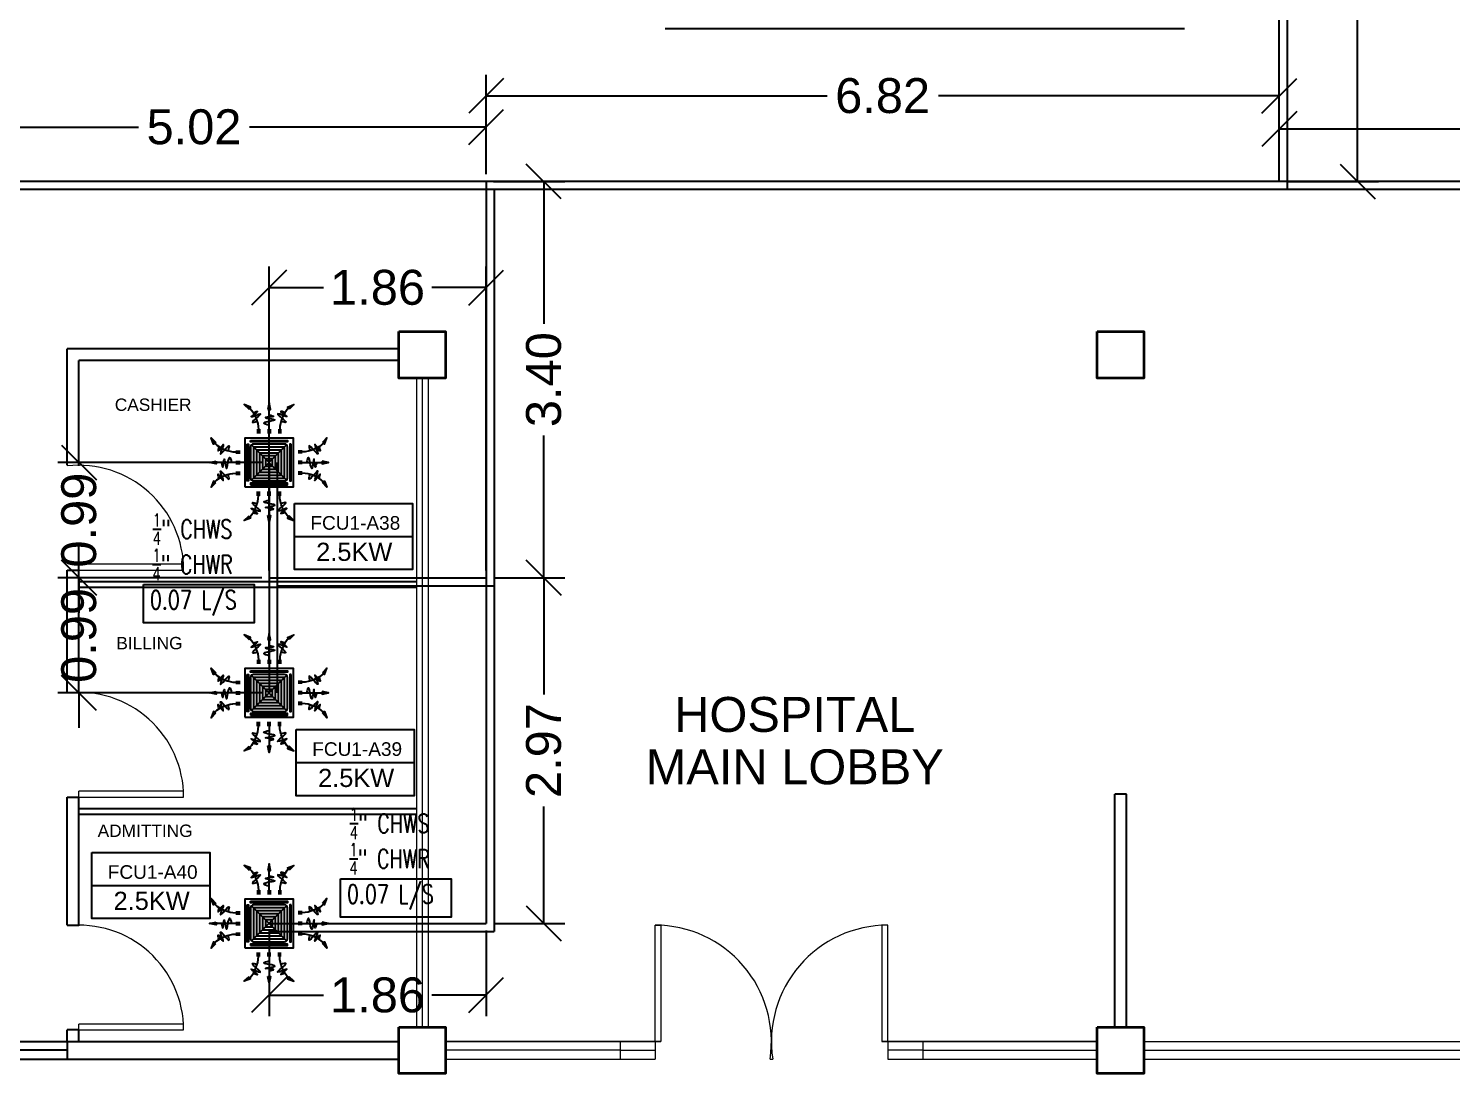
# Model space of a CAD drawing. Header units: millimetres. Extents: x 5 to 430, y 3 to 339.
# Drawn here: x 154.55 to 166.78, y 183.08 to 192.06 of the extents above; entities that cross this region are included whole.
import ezdxf

# ---------------------------------------------------------------- set-up
doc = ezdxf.new("R2010")
doc.units = ezdxf.units.MM
doc.header["$MEASUREMENT"] = 0
for name, color, linetype in [('AIR', 7, 'Continuous'), ('fcu line', 7, 'Continuous'), ('fcu return', 7, 'Continuous'), ('label', 7, 'Continuous'), ('Legends', 7, 'Continuous'), ('pipe label', 7, 'Continuous')]:
    doc.layers.add(name, color=color, linetype=linetype)
doc.styles.add('Arch-Dim', font='simplex.shx', dxfattribs={"width": 0.75})
doc.styles.get("Standard").update_dxf_attribs({"font": 'arial.ttf'})
doc.styles.add('SWISSLT175', font='swissl.ttf', dxfattribs={"height": 0.175})
doc.dimstyles.new('Copy of dimension', dxfattribs={"dimtxt": 0.3, "dimasz": 0.3, "dimexe": 0.18, "dimexo": 0.0625, "dimgap": 0.09, "dimtad": 0, "dimzin": 0, "dimdsep": 46, "dimtxsty": 'Standard', "dimblk": 'OBLIQUE', "dimcen": 0.09, "dimclrd": 256, "dimclre": 256, "dimclrt": 256, "dimadec": 0, "dimazin": 0, "dimtfac": 1, "dimtofl": 0, "dimtmove": 0, "dimatfit": 3, "dimldrblk": 'OBLIQUE', "dimfxl": 1, "dimtolj": 1, "dimtzin": 0, "dimarcsym": 0})

# ---------------------------------------------------------------- blocks, each defined once
blk = doc.blocks.new('FCU-13000P (CASSETTE SPLIT)')
at = {"layer": 'AIR', "ltscale": 3}
for p, q in [((0, 0.523), (0, 1)), ((-0.193, 0.558), (-0.193, 0.487)), ((-0.162, 0.558), (-0.162, 0.487)), ((-0.016, 0.558), (-0.016, 0.487)), ((0.016, 0.558), (0.016, 0.487)), ((0.162, 0.558), (0.162, 0.487)), ((0.193, 0.558), (0.193, 0.487)), ((-0.523, 0), (-1, 0)), ((-0.558, 0.193), (-0.487, 0.193)), ((-0.558, 0.162), (-0.487, 0.162)), ((-0.558, 0.016), (-0.487, 0.016)), ((0.558, 0.193), (0.487, 0.193)), ((0.558, 0.162), (0.487, 0.162)), ((0.558, 0.016), (0.487, 0.016)), ((0.523, 0), (1, 0)), ((-0.558, -0.016), (-0.487, -0.016)), ((-0.558, -0.162), (-0.487, -0.162)), ((-0.558, -0.193), (-0.487, -0.193)), ((0.558, -0.016), (0.487, -0.016)), ((0.558, -0.162), (0.487, -0.162)), ((0.558, -0.193), (0.487, -0.193)), ((-0.193, -0.558), (-0.193, -0.487)), ((-0.162, -0.558), (-0.162, -0.487)), ((-0.016, -0.558), (-0.016, -0.487)), ((0, -0.523), (0, -1)), ((0.016, -0.558), (0.016, -0.487)), ((0.162, -0.558), (0.162, -0.487)), ((0.193, -0.558), (0.193, -0.487))]:
    blk.add_line(p, q, dxfattribs=at)
at = {"layer": 'AIR'}
for p, q in [((0.295, -0.295), (-0.295, 0.295)), ((0.295, 0.295), (-0.295, -0.295))]:
    blk.add_line(p, q, dxfattribs=at)
at = {"layer": 'AIR', "ltscale": 3}
for points in [[(-0.335, 0.895), (-0.311, 0.932), (-0.416, 0.973)], [(-0.022, 0.89), (0.022, 0.89), (0, 1)], [(0.335, 0.895), (0.311, 0.932), (0.416, 0.973)], [(-0.895, 0.335), (-0.932, 0.311), (-0.973, 0.416)], [(0.895, 0.335), (0.932, 0.311), (0.973, 0.416)], [(-0.89, 0.022), (-0.89, -0.022), (-1, 0)], [(0.89, 0.022), (0.89, -0.022), (1, 0)], [(-0.895, -0.335), (-0.932, -0.311), (-0.973, -0.416)], [(0.895, -0.335), (0.932, -0.311), (0.973, -0.416)], [(-0.335, -0.895), (-0.311, -0.932), (-0.416, -0.973)], [(-0.022, -0.89), (0.022, -0.89), (0, -1)], [(0.335, -0.895), (0.311, -0.932), (0.416, -0.973)]]:
    blk.add_lwpolyline(points, close=True, dxfattribs=at)
at = {"layer": 'AIR'}
for points in [[(-0.323, 0.914, -0.171809), (-0.178, 0.558), (-0.178, 0.522)], [(0.323, 0.914, 0.171809), (0.178, 0.558), (0.178, 0.522)], [(-0.914, 0.323, 0.171809), (-0.558, 0.178), (-0.522, 0.178)], [(0.914, 0.323, -0.171809), (0.558, 0.178), (0.522, 0.178)], [(-0.914, -0.323, -0.171809), (-0.558, -0.178), (-0.522, -0.178)], [(0.914, -0.323, 0.171809), (0.558, -0.178), (0.522, -0.178)], [(-0.323, -0.914, 0.171809), (-0.178, -0.558), (-0.178, -0.522)], [(0.323, -0.914, -0.171809), (0.178, -0.558), (0.178, -0.522)]]:
    blk.add_lwpolyline(points, format="xyb", dxfattribs=at)
for points in [[(-0.41, -0.41), (0.41, -0.41), (0.41, 0.41), (-0.41, 0.41)], [(-0.373, 0.31), (-0.348, 0.31), (-0.348, -0.31), (-0.373, -0.31)], [(-0.31, 0.372), (0.31, 0.372), (0.31, 0.348), (-0.31, 0.348)], [(-0.26, -0.26), (0.26, -0.26), (0.26, 0.26), (-0.26, 0.26)], [(0.372, 0.31), (0.348, 0.31), (0.348, -0.31), (0.372, -0.31)], [(-0.21, -0.21), (0.21, -0.21), (0.21, 0.21), (-0.21, 0.21)], [(-0.16, -0.16), (0.16, -0.16), (0.16, 0.16), (-0.16, 0.16)], [(-0.11, -0.11), (0.11, -0.11), (0.11, 0.11), (-0.11, 0.11)], [(-0.06, -0.06), (0.06, -0.06), (0.06, 0.06), (-0.06, 0.06)], [(-0.31, -0.373), (0.31, -0.373), (0.31, -0.348), (-0.31, -0.348)]]:
    blk.add_lwpolyline(points, close=True, dxfattribs=at)
blk.add_lwpolyline([(-0.26, -0.31), (0.26, -0.31, 0.414214), (0.31, -0.26), (0.31, 0.26, 0.414214), (0.26, 0.31), (-0.26, 0.31, 0.414214), (-0.31, 0.26), (-0.31, -0.26, 0.414214)], format="xyb", close=True, dxfattribs=at)
at = {"layer": 'AIR', "ltscale": 3}
for points in [[(-0.268, 0.84), (-0.231, 0.852), (-0.134, 0.882), (-0.422, 0.704), (0.005, 0.903), (-0.358, 0.645), (-0.239, 0.678), (-0.199, 0.69)], [(0.268, 0.84), (0.231, 0.852), (0.134, 0.882), (0.422, 0.704), (-0.005, 0.903), (0.358, 0.645), (0.239, 0.678), (0.199, 0.69)], [(-0.84, 0.268), (-0.852, 0.231), (-0.882, 0.134), (-0.704, 0.422), (-0.903, -0.005), (-0.645, 0.358), (-0.678, 0.239), (-0.69, 0.199)], [(0.84, 0.268), (0.852, 0.231), (0.882, 0.134), (0.704, 0.422), (0.903, -0.005), (0.645, 0.358), (0.678, 0.239), (0.69, 0.199)], [(-0.84, -0.268), (-0.852, -0.231), (-0.882, -0.134), (-0.704, -0.422), (-0.903, 0.005), (-0.645, -0.358), (-0.678, -0.239), (-0.69, -0.199)], [(0.84, -0.268), (0.852, -0.231), (0.882, -0.134), (0.704, -0.422), (0.903, 0.005), (0.645, -0.358), (0.678, -0.239), (0.69, -0.199)], [(-0.268, -0.84), (-0.231, -0.852), (-0.134, -0.882), (-0.422, -0.704), (0.005, -0.903), (-0.358, -0.645), (-0.239, -0.678), (-0.199, -0.69)], [(0.268, -0.84), (0.231, -0.852), (0.134, -0.882), (0.422, -0.704), (-0.005, -0.903), (0.358, -0.645), (0.239, -0.678), (0.199, -0.69)]]:
    blk.add_open_spline(points, degree=3, knots=[0.0032834, 0.0032834, 0.0032834, 0.0032834, 0.0712567, 0.1924075, 0.3347111, 0.5062145, 0.5813292, 0.5813292, 0.5813292, 0.5813292], dxfattribs=at)
for points in [[(0, 0.8), (0.077, 0.776), (-0.058, 0.755), (0.098, 0.718), (-0.087, 0.663), (0, 0.631)], [(-0.8, 0), (-0.776, -0.077), (-0.755, 0.058), (-0.718, -0.098), (-0.663, 0.087), (-0.631, 0)], [(0.8, 0), (0.776, -0.077), (0.755, 0.058), (0.718, -0.098), (0.663, 0.087), (0.631, 0)], [(0, -0.8), (0.077, -0.776), (-0.058, -0.755), (0.098, -0.718), (-0.087, -0.663), (0, -0.631)]]:
    blk.add_spline(points, degree=3, dxfattribs=at)
for points in [[(-0.416, 0.973), (-0.335, 0.895), (-0.311, 0.932)], [(0, 1), (-0.022, 0.89), (0.022, 0.89)], [(0.416, 0.973), (0.335, 0.895), (0.311, 0.932)], [(-0.973, 0.416), (-0.895, 0.335), (-0.932, 0.311)], [(0.973, 0.416), (0.895, 0.335), (0.932, 0.311)], [(-1, 0), (-0.89, 0.022), (-0.89, -0.022)], [(1, 0), (0.89, 0.022), (0.89, -0.022)], [(-0.973, -0.416), (-0.895, -0.335), (-0.932, -0.311)], [(0.973, -0.416), (0.895, -0.335), (0.932, -0.311)], [(-0.416, -0.973), (-0.335, -0.895), (-0.311, -0.932)], [(0, -1), (-0.022, -0.89), (0.022, -0.89)], [(0.416, -0.973), (0.335, -0.895), (0.311, -0.932)]]:
    blk.add_solid(points, dxfattribs=at)
blk = doc.blocks.new('_Oblique')
at = {"color": 0, "linetype": 'ByBlock', "lineweight": -2}
blk.add_line((-0.5, -0.5), (0.5, 0.5), dxfattribs=at)
blk = doc.blocks.new('*D179')
at = {"layer": 'Defpoints', "color": 0, "transparency": 16777216}
for p in [(165.301, 191.197), (165.301, 190.745), (175.418, 190.745)]:
    blk.add_point(p, dxfattribs=at)
at = {"layer": 'Legends', "lineweight": -2, "transparency": 16777216}
for p, q in [((165.301, 190.808), (165.301, 191.377)), ((175.418, 190.808), (175.418, 191.377)), ((165.301, 191.197), (169.779, 191.197)), ((175.418, 191.197), (170.94, 191.197))]:
    blk.add_line(p, q, dxfattribs=at)
at = {"layer": 'Legends', "lineweight": -2, "transparency": 16777216, "xscale": 0.3, "yscale": 0.3, "zscale": 0.3, "rotation": 180}
blk.add_blockref('_Oblique', (165.301, 191.197), dxfattribs=at)
at = {"layer": 'Legends', "lineweight": -2, "transparency": 16777216, "xscale": 0.3, "yscale": 0.3, "zscale": 0.3}
blk.add_blockref('_Oblique', (175.418, 191.197), dxfattribs=at)
at = {"layer": 'Legends', "transparency": 16777216, "insert": (170.36, 191.197), "char_height": 0.3, "attachment_point": 5}
blk.add_mtext('\\A1;10.12', dxfattribs=at)
blk = doc.blocks.new('*D180')
at = {"layer": 'Defpoints', "color": 0, "transparency": 16777216}
for p in [(158.486, 191.481), (158.486, 190.745), (165.301, 190.745)]:
    blk.add_point(p, dxfattribs=at)
at = {"layer": 'Legends', "lineweight": -2, "transparency": 16777216}
for p, q in [((158.486, 190.808), (158.486, 191.661)), ((165.301, 190.808), (165.301, 191.661)), ((158.486, 191.481), (161.415, 191.481)), ((165.301, 191.481), (162.372, 191.481))]:
    blk.add_line(p, q, dxfattribs=at)
at = {"layer": 'Legends', "lineweight": -2, "transparency": 16777216, "xscale": 0.3, "yscale": 0.3, "zscale": 0.3, "rotation": 180}
blk.add_blockref('_Oblique', (158.486, 191.481), dxfattribs=at)
at = {"layer": 'Legends', "lineweight": -2, "transparency": 16777216, "xscale": 0.3, "yscale": 0.3, "zscale": 0.3}
blk.add_blockref('_Oblique', (165.301, 191.481), dxfattribs=at)
at = {"layer": 'Legends', "transparency": 16777216, "insert": (161.893, 191.481), "char_height": 0.3, "attachment_point": 5}
blk.add_mtext('\\A1;6.82', dxfattribs=at)
blk = doc.blocks.new('*D181')
at = {"layer": 'Defpoints', "color": 0, "transparency": 16777216}
for p in [(158.486, 190.745), (158.486, 187.341), (158.981, 187.341)]:
    blk.add_point(p, dxfattribs=at)
at = {"layer": 'Legends', "lineweight": -2, "transparency": 16777216}
for p, q in [((158.548, 190.745), (159.161, 190.745)), ((158.981, 190.745), (158.981, 189.522)), ((158.981, 187.341), (158.981, 188.564)), ((158.548, 187.341), (159.161, 187.341))]:
    blk.add_line(p, q, dxfattribs=at)
at = {"layer": 'Legends', "lineweight": -2, "transparency": 16777216, "xscale": 0.3, "yscale": 0.3, "zscale": 0.3}
for p, rotation in [((158.981, 190.745), 90), ((158.981, 187.341), 270)]:
    blk.add_blockref('_Oblique', p, dxfattribs=dict(at, rotation=rotation))
at = {"layer": 'Legends', "transparency": 16777216, "insert": (158.981, 189.043), "char_height": 0.3, "attachment_point": 5, "rotation": 90}
blk.add_mtext('\\A1;3.40', dxfattribs=at)
blk = doc.blocks.new('*D182')
at = {"layer": 'Defpoints', "color": 0, "transparency": 16777216}
for p in [(156.621, 189.834), (156.621, 187.341), (158.486, 187.341)]:
    blk.add_point(p, dxfattribs=at)
at = {"layer": 'Legends', "lineweight": -2, "transparency": 16777216}
for p, q in [((156.621, 187.404), (156.621, 190.014)), ((158.486, 187.404), (158.486, 190.014)), ((156.621, 189.834), (157.088, 189.834)), ((158.486, 189.834), (158.019, 189.834))]:
    blk.add_line(p, q, dxfattribs=at)
at = {"layer": 'Legends', "lineweight": -2, "transparency": 16777216, "xscale": 0.3, "yscale": 0.3, "zscale": 0.3, "rotation": 180}
blk.add_blockref('_Oblique', (156.621, 189.834), dxfattribs=at)
at = {"layer": 'Legends', "lineweight": -2, "transparency": 16777216, "xscale": 0.3, "yscale": 0.3, "zscale": 0.3}
blk.add_blockref('_Oblique', (158.486, 189.834), dxfattribs=at)
at = {"layer": 'Legends', "transparency": 16777216, "insert": (157.553, 189.834), "char_height": 0.3, "attachment_point": 5}
blk.add_mtext('\\A1;1.86', dxfattribs=at)
blk = doc.blocks.new('*D183')
at = {"layer": 'Defpoints', "color": 0, "transparency": 16777216}
for p in [(154.987, 188.331), (156.621, 188.331), (156.621, 187.341)]:
    blk.add_point(p, dxfattribs=at)
at = {"layer": 'Legends', "lineweight": -2, "transparency": 16777216}
for p, q in [((154.987, 188.331), (154.987, 188.631)), ((156.559, 188.331), (154.807, 188.331)), ((156.559, 187.341), (154.807, 187.341)), ((154.987, 187.341), (154.987, 187.041))]:
    blk.add_line(p, q, dxfattribs=at)
at = {"layer": 'Legends', "lineweight": -2, "transparency": 16777216, "xscale": 0.3, "yscale": 0.3, "zscale": 0.3}
for p, rotation in [((154.987, 188.331), 270), ((154.987, 187.341), 90)]:
    blk.add_blockref('_Oblique', p, dxfattribs=dict(at, rotation=rotation))
at = {"layer": 'Legends', "transparency": 16777216, "insert": (154.987, 187.836), "char_height": 0.3, "attachment_point": 5, "rotation": 90}
blk.add_mtext('\\A1;0.99', dxfattribs=at)
blk = doc.blocks.new('*D184')
at = {"layer": 'Defpoints', "color": 0, "transparency": 16777216}
for p in [(156.621, 187.341), (154.987, 186.352), (156.621, 186.352)]:
    blk.add_point(p, dxfattribs=at)
at = {"layer": 'Legends', "lineweight": -2, "transparency": 16777216}
for p, q in [((154.987, 187.341), (154.987, 187.641)), ((156.559, 187.341), (154.807, 187.341)), ((156.559, 186.352), (154.807, 186.352)), ((154.987, 186.352), (154.987, 186.052))]:
    blk.add_line(p, q, dxfattribs=at)
at = {"layer": 'Legends', "lineweight": -2, "transparency": 16777216, "xscale": 0.3, "yscale": 0.3, "zscale": 0.3}
for p, rotation in [((154.987, 187.341), 270), ((154.987, 186.352), 90)]:
    blk.add_blockref('_Oblique', p, dxfattribs=dict(at, rotation=rotation))
at = {"layer": 'Legends', "transparency": 16777216, "insert": (154.987, 186.846), "char_height": 0.3, "attachment_point": 5, "rotation": 90}
blk.add_mtext('\\A1;0.99', dxfattribs=at)
blk = doc.blocks.new('*D185')
at = {"layer": 'Defpoints', "color": 0, "transparency": 16777216}
for p in [(158.486, 187.341), (158.486, 184.372), (158.981, 184.372)]:
    blk.add_point(p, dxfattribs=at)
at = {"layer": 'Legends', "lineweight": -2, "transparency": 16777216}
for p, q in [((158.548, 187.341), (159.161, 187.341)), ((158.981, 187.341), (158.981, 186.339)), ((158.981, 184.372), (158.981, 185.375)), ((158.548, 184.372), (159.161, 184.372))]:
    blk.add_line(p, q, dxfattribs=at)
at = {"layer": 'Legends', "lineweight": -2, "transparency": 16777216, "xscale": 0.3, "yscale": 0.3, "zscale": 0.3}
for p, rotation in [((158.981, 187.341), 90), ((158.981, 184.372), 270)]:
    blk.add_blockref('_Oblique', p, dxfattribs=dict(at, rotation=rotation))
at = {"layer": 'Legends', "transparency": 16777216, "insert": (158.981, 185.857), "char_height": 0.3, "attachment_point": 5, "rotation": 90}
blk.add_mtext('\\A1;2.97', dxfattribs=at)
blk = doc.blocks.new('*D186')
at = {"layer": 'Defpoints', "color": 0, "transparency": 16777216}
for p in [(156.621, 184.372), (158.486, 184.372), (158.486, 183.756)]:
    blk.add_point(p, dxfattribs=at)
at = {"layer": 'Legends', "lineweight": -2, "transparency": 16777216}
for p, q in [((156.621, 184.31), (156.621, 183.576)), ((158.486, 184.31), (158.486, 183.576)), ((156.621, 183.756), (157.088, 183.756)), ((158.486, 183.756), (158.019, 183.756))]:
    blk.add_line(p, q, dxfattribs=at)
at = {"layer": 'Legends', "lineweight": -2, "transparency": 16777216, "xscale": 0.3, "yscale": 0.3, "zscale": 0.3, "rotation": 180}
blk.add_blockref('_Oblique', (156.621, 183.756), dxfattribs=at)
at = {"layer": 'Legends', "lineweight": -2, "transparency": 16777216, "xscale": 0.3, "yscale": 0.3, "zscale": 0.3}
blk.add_blockref('_Oblique', (158.486, 183.756), dxfattribs=at)
at = {"layer": 'Legends', "transparency": 16777216, "insert": (157.553, 183.756), "char_height": 0.3, "attachment_point": 5}
blk.add_mtext('\\A1;1.86', dxfattribs=at)
blk = doc.blocks.new('*D187')
at = {"layer": 'Defpoints', "color": 0, "transparency": 16777216}
for p in [(153.467, 191.213), (153.467, 190.745), (158.486, 190.745)]:
    blk.add_point(p, dxfattribs=at)
at = {"layer": 'Legends', "lineweight": -2, "transparency": 16777216}
for p, q in [((153.467, 190.808), (153.467, 191.393)), ((158.486, 190.808), (158.486, 191.393)), ((153.467, 191.213), (155.498, 191.213)), ((158.486, 191.213), (156.454, 191.213))]:
    blk.add_line(p, q, dxfattribs=at)
at = {"layer": 'Legends', "lineweight": -2, "transparency": 16777216, "xscale": 0.3, "yscale": 0.3, "zscale": 0.3, "rotation": 180}
blk.add_blockref('_Oblique', (153.467, 191.213), dxfattribs=at)
at = {"layer": 'Legends', "lineweight": -2, "transparency": 16777216, "xscale": 0.3, "yscale": 0.3, "zscale": 0.3}
blk.add_blockref('_Oblique', (158.486, 191.213), dxfattribs=at)
at = {"layer": 'Legends', "transparency": 16777216, "insert": (155.976, 191.213), "char_height": 0.3, "attachment_point": 5}
blk.add_mtext('\\A1;5.02', dxfattribs=at)
blk = doc.blocks.new('*D199')
at = {"layer": 'Defpoints', "color": 0, "transparency": 16777216}
for p in [(165.301, 195.225), (165.974, 195.225), (165.301, 190.745)]:
    blk.add_point(p, dxfattribs=at)
at = {"layer": 'Legends', "lineweight": -2, "transparency": 16777216}
for p, q in [((165.364, 195.225), (166.154, 195.225)), ((165.974, 195.225), (165.974, 193.471)), ((165.974, 190.745), (165.974, 192.499)), ((165.364, 190.745), (166.154, 190.745))]:
    blk.add_line(p, q, dxfattribs=at)
at = {"layer": 'Legends', "lineweight": -2, "transparency": 16777216, "xscale": 0.3, "yscale": 0.3, "zscale": 0.3}
for p, rotation in [((165.974, 195.225), 90), ((165.974, 190.745), 270)]:
    blk.add_blockref('_Oblique', p, dxfattribs=dict(at, rotation=rotation))
at = {"layer": 'Legends', "transparency": 16777216, "insert": (165.974, 192.985), "char_height": 0.3, "attachment_point": 5, "rotation": 90}
blk.add_mtext('\\A1;4.48', dxfattribs=at)

msp = doc.modelspace()

# ---------------------------------------------------------------- linework, layer by layer
at = {"color": 8, "lineweight": 25}
for p, q in [((160.025, 192.06), (164.487, 192.06)), ((154.887, 188.307), (154.887, 189.307)), ((157.737, 189.307), (154.887, 189.307)), ((154.987, 188.302), (154.987, 189.207)), ((154.987, 188.302), (154.987, 189.207)), ((157.737, 189.207), (154.987, 189.207)), ((154.887, 186.357), (154.887, 187.407)), ((154.887, 187.407), (154.987, 187.407)), ((154.987, 186.352), (154.987, 187.407)), ((154.987, 186.352), (154.987, 187.407)), ((157.887, 187.307), (154.987, 187.307)), ((157.887, 187.257), (154.987, 187.257)), ((154.887, 184.357), (154.887, 185.457)), ((154.887, 185.457), (154.987, 185.457)), ((154.987, 184.352), (154.987, 185.457)), ((154.987, 184.352), (154.987, 185.457)), ((163.887, 183.482), (163.887, 185.482)), ((163.987, 185.482), (163.887, 185.482)), ((163.987, 183.482), (163.987, 185.482)), ((157.887, 185.357), (154.987, 185.357)), ((157.887, 185.307), (154.987, 185.307)), ((154.887, 183.357), (154.887, 183.457)), ((154.987, 183.457), (154.887, 183.457)), ((154.987, 183.357), (154.987, 183.457)), ((154.987, 183.357), (154.987, 183.457)), ((154.987, 183.357), (154.987, 183.457)), ((152.137, 183.357), (157.737, 183.357)), ((152.137, 183.207), (157.737, 183.207))]:
    msp.add_line(p, q, dxfattribs=at)
at = {"color": 8, "lineweight": 9}
for p, q in [((157.887, 189.057), (157.887, 183.482)), ((157.937, 189.057), (157.937, 183.482)), ((157.987, 189.057), (157.987, 183.482)), ((158.137, 183.357), (159.987, 183.357)), ((159.987, 183.357), (158.137, 183.357)), ((159.937, 183.357), (159.637, 183.357)), ((159.637, 183.357), (159.637, 183.207)), ((159.937, 183.357), (159.937, 183.207)), ((161.887, 183.357), (163.737, 183.357)), ((163.737, 183.357), (161.887, 183.357)), ((161.937, 183.357), (161.937, 183.207)), ((161.937, 183.357), (162.237, 183.357)), ((162.237, 183.357), (162.237, 183.207)), ((164.137, 183.357), (167.487, 183.357)), ((159.637, 183.282), (158.137, 183.282)), ((158.137, 183.207), (159.937, 183.207)), ((159.637, 183.282), (159.937, 183.282)), ((162.237, 183.282), (161.937, 183.282)), ((161.937, 183.207), (163.737, 183.207)), ((162.237, 183.282), (163.737, 183.282)), ((164.137, 183.282), (167.487, 183.282)), ((164.137, 183.207), (167.487, 183.207))]:
    msp.add_line(p, q, dxfattribs=at)
at = {"color": 8, "lineweight": 13}
for p, q in [((154.987, 187.407), (154.987, 187.457)), ((155.887, 187.457), (154.987, 187.457)), ((155.887, 187.407), (155.887, 187.457)), ((154.987, 187.407), (155.887, 187.407)), ((154.987, 185.457), (154.987, 185.507)), ((155.887, 185.507), (154.987, 185.507)), ((155.887, 185.457), (155.887, 185.507)), ((154.987, 185.457), (155.887, 185.457)), ((159.937, 183.357), (159.937, 184.357)), ((159.937, 184.357), (159.987, 184.357)), ((159.987, 184.357), (159.987, 183.357)), ((161.937, 184.357), (161.887, 184.357)), ((161.887, 184.357), (161.887, 183.357)), ((161.937, 183.357), (161.937, 184.357)), ((154.987, 183.457), (154.987, 183.507)), ((155.887, 183.507), (154.987, 183.507)), ((154.987, 183.457), (155.887, 183.457)), ((155.887, 183.457), (155.887, 183.507)), ((159.987, 183.357), (159.937, 183.357)), ((161.887, 183.357), (161.937, 183.357)), ((160.926, 183.207), (160.949, 183.207))]:
    msp.add_line(p, q, dxfattribs=at)
at = {"color": 8, "lineweight": -2}
for p, q in [((154.887, 184.357), (154.987, 184.357)), ((154.887, 183.357), (154.887, 183.207)), ((154.887, 183.282), (152.137, 183.282))]:
    msp.add_line(p, q, dxfattribs=at)
at = {"color": 8, "lineweight": 35}
for points in [[(157.737, 189.457), (158.137, 189.457), (158.137, 189.057), (157.737, 189.057)], [(163.737, 189.457), (164.137, 189.457), (164.137, 189.057), (163.737, 189.057)], [(157.737, 183.482), (158.137, 183.482), (158.137, 183.082), (157.737, 183.082)], [(163.737, 183.482), (164.137, 183.482), (164.137, 183.082), (163.737, 183.082)]]:
    msp.add_lwpolyline(points, close=True, dxfattribs=at)
at = {"color": 8, "lineweight": 9}
msp.add_lwpolyline([(152.137, 183.357), (154.887, 183.357), (154.887, 183.207), (152.137, 183.207)], close=True, dxfattribs=at)
at = {"color": 8, "lineweight": 13}
for centre, radius, start, end in [((154.987, 187.407), 0.9, 0, 96.3794), ((154.987, 185.457), 0.9, 0, 96.3794), ((154.987, 183.457), 0.9, 0, 96.3794), ((159.937, 183.357), 1, 351.3731, 90), ((161.937, 183.357), 1, 90, 188.6269)]:
    msp.add_arc(centre, radius, start, end, dxfattribs=at)
at = {"layer": 'fcu line', "linetype": 'Continuous'}
for p, q in [((165.301, 190.745), (165.301, 199.233)), ((177.212, 190.745), (149.752, 190.745)), ((158.486, 190.745), (158.486, 184.372)), ((156.621, 187.341), (158.486, 187.341)), ((156.621, 184.372), (158.486, 184.372))]:
    msp.add_line(p, q, dxfattribs=at)
at = {"layer": 'fcu line', "linetype": 'Continuous', "lineweight": 25}
msp.add_line((156.621, 188.331), (156.621, 186.352), dxfattribs=at)
at = {"layer": 'fcu return', "linetype": 'Continuous'}
for p, q in [((165.371, 190.675), (165.371, 199.163)), ((177.142, 190.675), (149.752, 190.675)), ((158.556, 190.675), (158.556, 184.302)), ((156.691, 187.271), (158.556, 187.271)), ((156.621, 184.302), (158.556, 184.302))]:
    msp.add_line(p, q, dxfattribs=at)
at = {"layer": 'fcu return', "linetype": 'Continuous', "lineweight": 25}
msp.add_line((156.691, 188.331), (156.691, 186.352), dxfattribs=at)
at = {"layer": 'Legends', "linetype": 'Continuous', "lineweight": 25}
for p, q in [((156.839, 187.695), (157.852, 187.695)), ((156.855, 185.753), (157.868, 185.753)), ((155.098, 184.697), (156.111, 184.697))]:
    msp.add_line(p, q, dxfattribs=at)
at = {"layer": 'Legends'}
for points in [[(156.839, 187.979), (157.852, 187.979), (157.852, 187.411), (156.839, 187.411)], [(156.855, 186.037), (157.868, 186.037), (157.868, 185.469), (156.855, 185.469)], [(155.098, 184.981), (156.111, 184.981), (156.111, 184.413), (155.098, 184.413)]]:
    msp.add_lwpolyline(points, close=True, dxfattribs=at)
at = {"layer": 'pipe label', "color": 7, "linetype": 'Continuous', "lineweight": 25}
for points in [[(155.542, 187.282), (156.493, 187.282), (156.493, 186.954), (155.542, 186.954)], [(157.235, 184.754), (158.186, 184.754), (158.186, 184.427), (157.235, 184.427)]]:
    msp.add_lwpolyline(points, close=True, dxfattribs=at)

# ---------------------------------------------------------------- block references
at = {"layer": 'AIR', "xscale": 0.5113536813550488, "yscale": 0.5113536813550488, "zscale": 0.5113536813550488}
for p in [(156.621, 188.331), (156.621, 186.352), (156.621, 184.372)]:
    msp.add_blockref('FCU-13000P (CASSETTE SPLIT)', p, dxfattribs=at)

# ---------------------------------------------------------------- texts
at = {"layer": 'label', "color": 8, "lineweight": -2, "ltscale": 0.4, "char_height": 0.1062, "attachment_point": 5, "line_spacing_factor": 0.9, "style": 'SWISSLT175'}
for s, insert in [('CASHIER', (155.625, 188.827)), ('BILLING', (155.593, 186.779)), ('ADMITTING', (155.556, 185.167))]:
    msp.add_mtext(s, dxfattribs=dict(at, insert=insert))
at = {"layer": 'label', "color": 8, "ltscale": 0.4, "insert": (161.138, 185.94), "char_height": 0.3, "attachment_point": 5, "line_spacing_factor": 0.9, "style": 'SWISSLT175'}
msp.add_mtext('HOSPITAL\\PMAIN LOBBY', dxfattribs=at)
at = {"layer": 'Legends', "linetype": 'Continuous', "lineweight": 25, "attachment_point": 1}
for s, width, insert, char_height in [('FCU1-A38', 0.44811, (156.976, 187.871), 0.117), ('2.5KW', 0.23674, (157.026, 187.642), 0.156), ('FCU1-A39', 0.44811, (156.992, 185.928), 0.117), ('2.5KW', 0.23674, (157.042, 185.7), 0.156), ('FCU1-A40', 0.44811, (155.235, 184.872), 0.117), ('2.5KW', 0.23674, (155.285, 184.644), 0.156)]:
    msp.add_mtext_dynamic_manual_height_columns(s, width=width, gutter_width=1.011, heights=[0], dxfattribs=dict(at, insert=insert, char_height=char_height))
at = {"layer": 'pipe label', "color": 7, "linetype": 'Continuous', "lineweight": 25, "char_height": 0.16, "attachment_point": 1, "style": 'Arch-Dim'}
for s, width, insert in [('\\A1;{\\H0.7x;\\S1/4;}" CHWS', 0.88035, (155.621, 187.893)), ('\\A1;{\\H0.7x;\\S1/4;}" CHWR', 0.88035, (155.618, 187.59)), ('0.07 L/S', 0.89967, (155.597, 187.231)), ('\\A1;{\\H0.7x;\\S1/4;}" CHWS', 0.88035, (157.314, 185.365)), ('\\A1;{\\H0.7x;\\S1/4;}" CHWR', 0.88035, (157.311, 185.062)), ('0.07 L/S', 0.89967, (157.29, 184.704))]:
    msp.add_mtext_dynamic_manual_height_columns(s, width=width, gutter_width=1.011, heights=[0], dxfattribs=dict(at, insert=insert))

# ---------------------------------------------------------------- dimensions: what is measured, and where the dimension line sits
at = {"layer": 'Legends'}
for base, p1, p2, picture, middle in [((165.974, 195.225), (165.301, 190.745), (165.301, 195.225), '*D199', (165.974, 192.985)), ((158.981, 187.341), (158.486, 190.745), (158.486, 187.341), '*D181', (158.981, 189.043)), ((154.987, 188.331), (156.621, 187.341), (156.621, 188.331), '*D183', (154.987, 187.836)), ((154.987, 186.352), (156.621, 187.341), (156.621, 186.352), '*D184', (154.987, 186.846)), ((158.981, 184.372), (158.486, 187.341), (158.486, 184.372), '*D185', (158.981, 185.857))]:
    dim = msp.add_linear_dim(base=base, p1=p1, p2=p2, angle=90, dimstyle='Copy of dimension', dxfattribs=at)
    dim.commit()
    dim.dimension.update_dxf_attribs({"geometry": picture, "text_midpoint": middle})
for base, p1, p2, picture, middle in [((158.4858, 191.481), (165.3012, 190.7454), (158.4858, 190.7454), '*D180', (161.8935, 191.481)), ((153.467, 191.213), (158.486, 190.745), (153.467, 190.745), '*D187', (155.976, 191.213)), ((165.301, 191.197), (175.418, 190.745), (165.301, 190.745), '*D179', (170.36, 191.197)), ((156.6211, 189.834), (158.4858, 187.3412), (156.6211, 187.3412), '*D182', (157.5534, 189.834)), ((158.4858, 183.7564), (156.6211, 184.3725), (158.4858, 184.3725), '*D186', (157.5534, 183.7564))]:
    dim = msp.add_linear_dim(base=base, p1=p1, p2=p2, dimstyle='Copy of dimension', dxfattribs=at)
    dim.commit()
    dim.dimension.update_dxf_attribs({"geometry": picture, "text_midpoint": middle})

doc.saveas('drawing.dxf')
